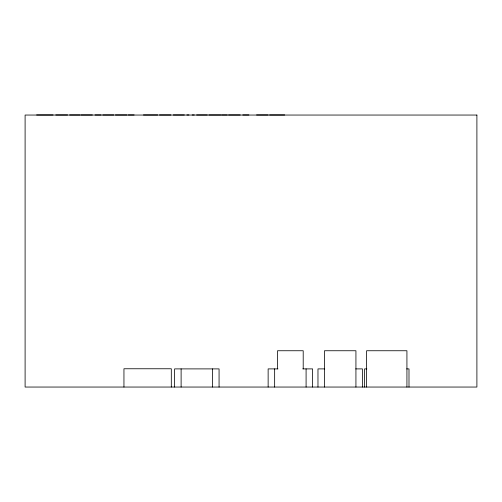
<?xml version="1.0" encoding="UTF-8"?>
<svg xmlns="http://www.w3.org/2000/svg" width="502" height="502" viewBox="0 0 502 502"><rect width="100%" height="100%" fill="white"/><g stroke="black" fill="none" stroke-linecap="round" stroke-linejoin="round"><path stroke-width="0.75" d="M36.627 114.952L53.093 114.952M55.766 114.952L67.613 114.952M69.627 114.952L80.006 114.952M80.941 114.952L92.381 114.952M95.022 114.952L101.115 114.952M102.778 114.952L113.803 114.952M115.404 114.952L127.075 114.952M128.305 114.952L134.128 114.952M143.446 114.952L157.716 114.952M159.479 114.952L170.912 114.952M173.334 114.952L184.359 114.952M186.876 114.952L188.984 114.952M192.14 114.952L194.28 114.952M196.608 114.952L207.326 114.952M208.851 114.952L220.692 114.952M221.476 114.952L227.299 114.952M228.554 114.952L240.226 114.952M242.786 114.952L248.879 114.952M256.56 114.952L268.137 114.952M269.618 114.952L284.703 114.952M277.97 368.895L268.137 368.895L268.137 387.048M302.775 368.895L312.602 368.895L312.602 387.048M324.706 368.895L317.973 368.895L317.973 387.048M355.711 368.895L362.444 368.895L362.444 387.048M366.868 368.895L364.534 368.895L364.534 387.048M406.67 368.895L408.998 368.895L408.998 387.048M406.927 387.048L406.927 350.747L366.604 350.747L366.604 387.048M355.931 387.048L355.931 350.747L324.493 350.747L324.493 387.048M306.088 368.895L306.088 387.048M303.202 368.895L303.202 350.747L277.537 350.747L277.537 368.895M274.65 368.895L274.65 387.048M219.067 387.048L219.067 368.895L174.602 368.895L174.602 387.048M212.553 368.895L212.553 387.048M181.115 368.895L181.115 387.048M171.307 387.048L171.307 368.763L123.95 368.763L123.95 387.048M476.9 115.046L25.1 115.046L25.1 387.048L476.9 387.048L476.9 115.046"/></g></svg>
